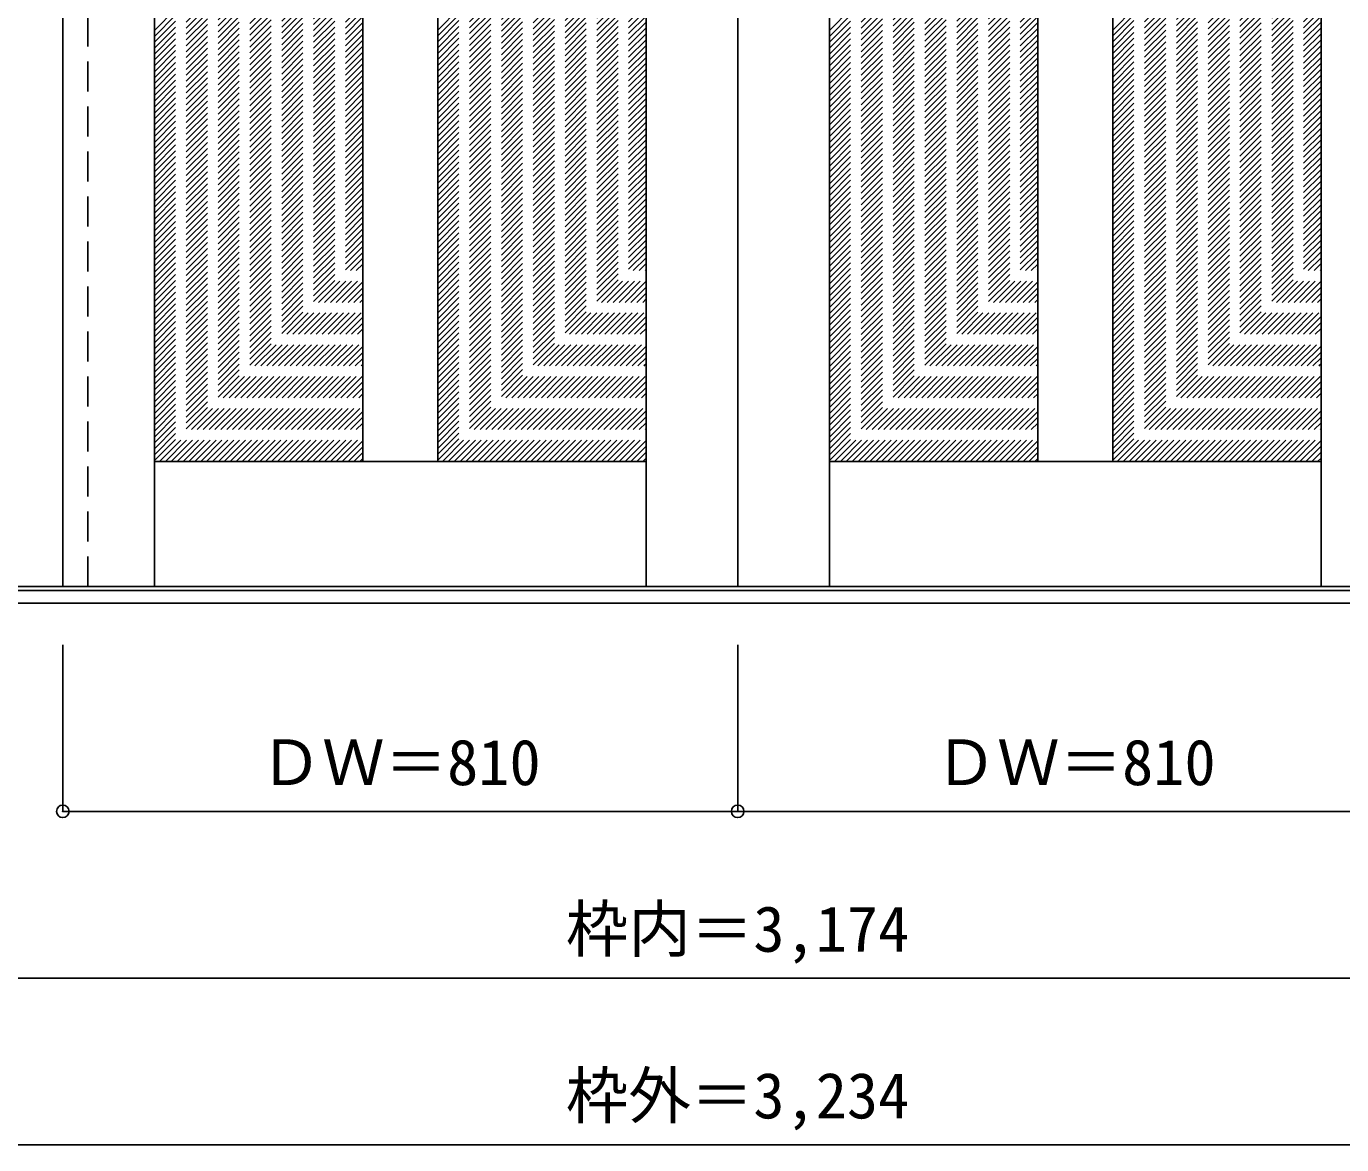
# Model space of a CAD drawing. Units: millimetres, scale not verified. Extents: x -2152 to 1634, y -1662 to 1050.
# Drawn here: x -844 to 734, y -1654 to -312 of the extents above; entities that cross this region are included whole.
import ezdxf
from ezdxf.enums import TextEntityAlignment as Align

# ---------------------------------------------------------------- set-up
doc = ezdxf.new("R2010")
doc.units = ezdxf.units.MM
doc.header["$LTSCALE"] = 30
doc.header["$PDMODE"] = 32
doc.header["$PDSIZE"] = 15
doc.linetypes.add('DASHED1', pattern=[1.8, 1.2, -0.6])
doc.layers.add('0-0', color=4, linetype='DASHED1')
doc.layers.add('0-1_寸法', color=7, linetype='Continuous')
doc.styles.add('ＭＳ ゴシック', font='')
doc.styles.get('ＭＳ ゴシック').set_extended_font_data('MS Gothic')

msp = doc.modelspace()

# ---------------------------------------------------------------- linework, layer by layer
at = {"layer": '0-0', "color": 3, "linetype": 'Continuous'}
for p, q in [((-800.29, -984.43), (-800.29, 998.57)), ((-690.29, -984.43), (-690.29, 998.57)), ((-100.29, -984.43), (-100.29, 998.57)), ((9.71, -984.43), (9.71, 998.57)), ((119.71, -984.43), (119.71, 998.57)), ((709.71, -984.43), (709.71, 998.57)), ((-440.29, 863.57), (-440.29, -834.43)), ((-350.29, 863.57), (-350.29, -834.43)), ((369.71, 863.57), (369.71, -834.43)), ((459.71, 863.57), (459.71, -834.43)), ((-690.29, -834.43), (-100.29, -834.43)), ((119.71, -834.43), (709.71, -834.43)), ((-1577.29, -984.43), (9.71, -984.43)), ((1596.71, -989.43), (-1577.29, -989.43)), ((1596.71, -984.43), (9.71, -984.43)), ((1626.71, -1004.43), (-1607.29, -1004.43))]:
    msp.add_line(p, q, dxfattribs=at)
at = {"layer": '0-0'}
for p, q in [((-770.29, -984.43), (-770.29, 998.57)), ((-690.29, -317.28), (-440.29, -67.28)), ((-690.29, -324.35), (-440.29, -74.35)), ((-350.29, -316.69), (-100.29, -66.69)), ((-350.29, -323.76), (-100.29, -73.76)), ((119.71, -317.28), (369.71, -67.28)), ((119.71, -324.35), (369.71, -74.35)), ((459.71, -316.69), (709.71, -66.69)), ((459.71, -323.76), (709.71, -73.76)), ((-690.29, -331.42), (-440.29, -81.42)), ((-690.29, -338.49), (-440.29, -88.49)), ((-350.29, -330.83), (-100.29, -80.83)), ((-350.29, -337.9), (-100.29, -87.9)), ((119.71, -331.42), (369.71, -81.42)), ((119.71, -338.49), (369.71, -88.49)), ((459.71, -330.83), (709.71, -80.83)), ((459.71, -337.9), (709.71, -87.9)), ((-690.29, -345.56), (-440.29, -95.56)), ((-690.29, -352.63), (-440.29, -102.63)), ((-690.29, -359.71), (-440.29, -109.71)), ((-350.29, -344.97), (-100.29, -94.97)), ((-350.29, -352.05), (-100.29, -102.05)), ((-350.29, -359.12), (-100.29, -109.12)), ((119.71, -345.56), (369.71, -95.56)), ((119.71, -352.63), (369.71, -102.63)), ((119.71, -359.71), (369.71, -109.71)), ((459.71, -344.97), (709.71, -94.97)), ((459.71, -352.05), (709.71, -102.05)), ((459.71, -359.12), (709.71, -109.12)), ((-690.29, -366.78), (-440.29, -116.78)), ((-690.29, -373.85), (-440.29, -123.85)), ((-350.29, -366.19), (-100.29, -116.19)), ((-350.29, -373.26), (-100.29, -123.26)), ((119.71, -366.78), (369.71, -116.78)), ((119.71, -373.85), (369.71, -123.85)), ((459.71, -366.19), (709.71, -116.19)), ((459.71, -373.26), (709.71, -123.26)), ((-690.29, -380.92), (-440.29, -130.92)), ((-690.29, -387.99), (-440.29, -137.99)), ((-350.29, -380.33), (-100.29, -130.33)), ((-350.29, -387.4), (-100.29, -137.4)), ((119.71, -380.92), (369.71, -130.92)), ((119.71, -387.99), (369.71, -137.99)), ((459.71, -380.33), (709.71, -130.33)), ((459.71, -387.4), (709.71, -137.4)), ((-690.29, -395.06), (-440.29, -145.06)), ((-690.29, -402.13), (-440.29, -152.13)), ((-350.29, -394.47), (-100.29, -144.47)), ((-350.29, -401.54), (-100.29, -151.54)), ((119.71, -395.06), (369.71, -145.06)), ((119.71, -402.13), (369.71, -152.13)), ((459.71, -394.47), (709.71, -144.47)), ((459.71, -401.54), (709.71, -151.54)), ((-690.29, -409.2), (-440.29, -159.2)), ((-690.29, -416.27), (-440.29, -166.27)), ((-690.29, -423.35), (-440.29, -173.35)), ((-350.29, -408.61), (-100.29, -158.61)), ((-350.29, -415.69), (-100.29, -165.69)), ((-350.29, -422.76), (-100.29, -172.76)), ((119.71, -409.2), (369.71, -159.2)), ((119.71, -416.27), (369.71, -166.27)), ((119.71, -423.35), (369.71, -173.35)), ((459.71, -408.61), (709.71, -158.61)), ((459.71, -415.69), (709.71, -165.69)), ((459.71, -422.76), (709.71, -172.76)), ((-690.29, -430.42), (-440.29, -180.42)), ((-690.29, -437.49), (-440.29, -187.49)), ((-350.29, -429.83), (-100.29, -179.83)), ((-350.29, -436.9), (-100.29, -186.9)), ((119.71, -430.42), (369.71, -180.42)), ((119.71, -437.49), (369.71, -187.49)), ((459.71, -429.83), (709.71, -179.83)), ((459.71, -436.9), (709.71, -186.9)), ((-690.29, -444.56), (-440.29, -194.56)), ((-690.29, -451.63), (-440.29, -201.63)), ((-350.29, -443.97), (-100.29, -193.97)), ((-350.29, -451.04), (-100.29, -201.04)), ((119.71, -444.56), (369.71, -194.56)), ((119.71, -451.63), (369.71, -201.63)), ((459.71, -443.97), (709.71, -193.97)), ((459.71, -451.04), (709.71, -201.04)), ((-690.29, -458.7), (-440.29, -208.7)), ((-690.29, -465.77), (-440.29, -215.77)), ((-350.29, -458.11), (-100.29, -208.11)), ((-350.29, -465.18), (-100.29, -215.18)), ((119.71, -458.7), (369.71, -208.7)), ((119.71, -465.77), (369.71, -215.77)), ((459.71, -458.11), (709.71, -208.11)), ((459.71, -465.18), (709.71, -215.18)), ((-690.29, -472.84), (-440.29, -222.84)), ((-690.29, -479.91), (-440.29, -229.91)), ((-350.29, -472.25), (-100.29, -222.25)), ((-350.29, -479.33), (-100.29, -229.33)), ((-350.29, -486.4), (-100.29, -236.4)), ((119.71, -472.84), (369.71, -222.84)), ((119.71, -479.91), (369.71, -229.91)), ((459.71, -472.25), (709.71, -222.25)), ((459.71, -479.33), (709.71, -229.33)), ((459.71, -486.4), (709.71, -236.4)), ((-690.29, -486.98), (-440.29, -236.98)), ((-690.29, -494.06), (-440.29, -244.06)), ((-690.29, -501.13), (-440.29, -251.13)), ((-350.29, -493.47), (-100.29, -243.47)), ((-350.29, -500.54), (-100.29, -250.54)), ((119.71, -486.98), (369.71, -236.98)), ((119.71, -494.06), (369.71, -244.06)), ((119.71, -501.13), (369.71, -251.13)), ((459.71, -493.47), (709.71, -243.47)), ((459.71, -500.54), (709.71, -250.54)), ((-690.29, -508.2), (-440.29, -258.2)), ((-690.29, -515.27), (-440.29, -265.27)), ((-350.29, -507.61), (-100.29, -257.61)), ((-350.29, -514.68), (-100.29, -264.68)), ((119.71, -508.2), (369.71, -258.2)), ((119.71, -515.27), (369.71, -265.27)), ((459.71, -507.61), (709.71, -257.61)), ((459.71, -514.68), (709.71, -264.68)), ((-690.29, -522.34), (-440.29, -272.34)), ((-690.29, -529.41), (-440.29, -279.41)), ((-350.29, -521.75), (-100.29, -271.75)), ((-350.29, -528.82), (-100.29, -278.82)), ((119.71, -522.34), (369.71, -272.34)), ((119.71, -529.41), (369.71, -279.41)), ((459.71, -521.75), (709.71, -271.75)), ((459.71, -528.82), (709.71, -278.82)), ((-690.29, -536.48), (-440.29, -286.48)), ((-690.29, -543.55), (-440.29, -293.55)), ((-350.29, -535.89), (-100.29, -285.89)), ((-350.29, -542.96), (-100.29, -292.96)), ((119.71, -536.48), (369.71, -286.48)), ((119.71, -543.55), (369.71, -293.55)), ((459.71, -535.89), (709.71, -285.89)), ((459.71, -542.96), (709.71, -292.96)), ((-690.29, -550.62), (-440.29, -300.62)), ((-690.29, -557.7), (-440.29, -307.7)), ((-690.29, -564.77), (-440.29, -314.77)), ((-350.29, -550.04), (-100.29, -300.04)), ((-350.29, -557.11), (-100.29, -307.11)), ((-350.29, -564.18), (-100.29, -314.18)), ((119.71, -550.62), (369.71, -300.62)), ((119.71, -557.7), (369.71, -307.7)), ((119.71, -564.77), (369.71, -314.77)), ((459.71, -550.04), (709.71, -300.04)), ((459.71, -557.11), (709.71, -307.11)), ((459.71, -564.18), (709.71, -314.18)), ((-690.29, -571.84), (-440.29, -321.84)), ((-690.29, -578.91), (-440.29, -328.91)), ((-350.29, -571.25), (-100.29, -321.25)), ((-350.29, -578.32), (-100.29, -328.32)), ((119.71, -571.84), (369.71, -321.84)), ((119.71, -578.91), (369.71, -328.91)), ((459.71, -571.25), (709.71, -321.25)), ((459.71, -578.32), (709.71, -328.32)), ((-690.29, -585.98), (-440.29, -335.98)), ((-690.29, -593.05), (-440.29, -343.05)), ((-350.29, -585.39), (-100.29, -335.39)), ((-350.29, -592.46), (-100.29, -342.46)), ((119.71, -585.98), (369.71, -335.98)), ((119.71, -593.05), (369.71, -343.05)), ((459.71, -585.39), (709.71, -335.39)), ((459.71, -592.46), (709.71, -342.46)), ((-690.29, -600.12), (-440.29, -350.12)), ((-690.29, -607.19), (-440.29, -357.19)), ((-350.29, -599.53), (-100.29, -349.53)), ((-350.29, -606.6), (-100.29, -356.6)), ((119.71, -600.12), (369.71, -350.12)), ((119.71, -607.19), (369.71, -357.19)), ((459.71, -599.53), (709.71, -349.53)), ((459.71, -606.6), (709.71, -356.6)), ((-690.29, -614.26), (-440.29, -364.26)), ((-690.29, -621.34), (-440.29, -371.34)), ((-690.29, -628.41), (-440.29, -378.41)), ((-350.29, -613.68), (-100.29, -363.68)), ((-350.29, -620.75), (-100.29, -370.75)), ((-350.29, -627.82), (-100.29, -377.82)), ((119.71, -614.26), (369.71, -364.26)), ((119.71, -621.34), (369.71, -371.34)), ((119.71, -628.41), (369.71, -378.41)), ((459.71, -613.68), (709.71, -363.68)), ((459.71, -620.75), (709.71, -370.75)), ((459.71, -627.82), (709.71, -377.82)), ((-690.29, -635.48), (-440.29, -385.48)), ((-690.29, -642.55), (-440.29, -392.55)), ((-350.29, -634.89), (-100.29, -384.89)), ((-350.29, -641.96), (-100.29, -391.96)), ((119.71, -635.48), (369.71, -385.48)), ((119.71, -642.55), (369.71, -392.55)), ((459.71, -634.89), (709.71, -384.89)), ((459.71, -641.96), (709.71, -391.96)), ((-690.29, -649.62), (-440.29, -399.62)), ((-690.29, -656.69), (-440.29, -406.69)), ((-350.29, -649.03), (-100.29, -399.03)), ((-350.29, -656.1), (-100.29, -406.1)), ((119.71, -649.62), (369.71, -399.62)), ((119.71, -656.69), (369.71, -406.69)), ((459.71, -649.03), (709.71, -399.03)), ((459.71, -656.1), (709.71, -406.1)), ((-690.29, -663.76), (-440.29, -413.76)), ((-690.29, -670.83), (-440.29, -420.83)), ((-350.29, -663.17), (-100.29, -413.17)), ((-350.29, -670.24), (-100.29, -420.24)), ((119.71, -663.76), (369.71, -413.76)), ((119.71, -670.83), (369.71, -420.83)), ((459.71, -663.17), (709.71, -413.17)), ((459.71, -670.24), (709.71, -420.24)), ((-690.29, -677.9), (-440.29, -427.9)), ((-690.29, -684.97), (-440.29, -434.97)), ((-350.29, -677.31), (-100.29, -427.31)), ((-350.29, -684.39), (-100.29, -434.39)), ((-350.29, -691.46), (-100.29, -441.46)), ((119.71, -677.9), (369.71, -427.9)), ((119.71, -684.97), (369.71, -434.97)), ((459.71, -677.31), (709.71, -427.31)), ((459.71, -684.39), (709.71, -434.39)), ((459.71, -691.46), (709.71, -441.46)), ((-690.29, -692.05), (-440.29, -442.05)), ((-690.29, -699.12), (-440.29, -449.12)), ((-690.29, -706.19), (-440.29, -456.19)), ((-350.29, -698.53), (-100.29, -448.53)), ((-350.29, -705.6), (-100.29, -455.6)), ((119.71, -692.05), (369.71, -442.05)), ((119.71, -699.12), (369.71, -449.12)), ((119.71, -706.19), (369.71, -456.19)), ((459.71, -698.53), (709.71, -448.53)), ((459.71, -705.6), (709.71, -455.6)), ((-690.29, -713.26), (-440.29, -463.26)), ((-690.29, -720.33), (-440.29, -470.33)), ((-350.29, -712.67), (-100.29, -462.67)), ((-350.29, -719.74), (-100.29, -469.74)), ((119.71, -713.26), (369.71, -463.26)), ((119.71, -720.33), (369.71, -470.33)), ((459.71, -712.67), (709.71, -462.67)), ((459.71, -719.74), (709.71, -469.74)), ((-690.29, -727.4), (-440.29, -477.4)), ((-690.29, -734.47), (-440.29, -484.47)), ((-350.29, -726.81), (-100.29, -476.81)), ((-350.29, -733.88), (-100.29, -483.88)), ((119.71, -727.4), (369.71, -477.4)), ((119.71, -734.47), (369.71, -484.47)), ((459.71, -726.81), (709.71, -476.81)), ((459.71, -733.88), (709.71, -483.88)), ((-690.29, -741.54), (-440.29, -491.54)), ((-690.29, -748.61), (-440.29, -498.61)), ((-350.29, -740.95), (-100.29, -490.95)), ((-350.29, -748.03), (-100.29, -498.03)), ((-350.29, -755.1), (-100.29, -505.1)), ((119.71, -741.54), (369.71, -491.54)), ((119.71, -748.61), (369.71, -498.61)), ((459.71, -740.95), (709.71, -490.95)), ((459.71, -748.03), (709.71, -498.03)), ((459.71, -755.1), (709.71, -505.1)), ((-690.29, -755.69), (-440.29, -505.69)), ((-690.29, -762.76), (-440.29, -512.76)), ((-690.29, -769.83), (-440.29, -519.83)), ((-350.29, -762.17), (-100.29, -512.17)), ((-350.29, -769.24), (-100.29, -519.24)), ((119.71, -755.69), (369.71, -505.69)), ((119.71, -762.76), (369.71, -512.76)), ((119.71, -769.83), (369.71, -519.83)), ((459.71, -762.17), (709.71, -512.17)), ((459.71, -769.24), (709.71, -519.24)), ((-690.29, -776.9), (-440.29, -526.9)), ((-690.29, -783.97), (-440.29, -533.97)), ((-350.29, -776.31), (-100.29, -526.31)), ((-350.29, -783.38), (-100.29, -533.38)), ((119.71, -776.9), (369.71, -526.9)), ((119.71, -783.97), (369.71, -533.97)), ((459.71, -776.31), (709.71, -526.31)), ((459.71, -783.38), (709.71, -533.38)), ((-690.29, -791.04), (-440.29, -541.04)), ((-690.29, -798.11), (-440.29, -548.11)), ((-350.29, -790.45), (-100.29, -540.45)), ((-350.29, -797.52), (-100.29, -547.52)), ((119.71, -791.04), (369.71, -541.04)), ((119.71, -798.11), (369.71, -548.11)), ((459.71, -790.45), (709.71, -540.45)), ((459.71, -797.52), (709.71, -547.52)), ((-690.29, -805.18), (-440.29, -555.18)), ((-690.29, -812.25), (-440.29, -562.25)), ((-350.29, -804.59), (-100.29, -554.59)), ((-350.29, -811.67), (-100.29, -561.67)), ((119.71, -805.18), (369.71, -555.18)), ((119.71, -812.25), (369.71, -562.25)), ((459.71, -804.59), (709.71, -554.59)), ((459.71, -811.67), (709.71, -561.67)), ((-690.29, -819.33), (-440.29, -569.33)), ((-690.29, -826.4), (-440.29, -576.4)), ((-690.29, -833.47), (-440.29, -583.47)), ((-350.29, -818.74), (-100.29, -568.74)), ((-350.29, -825.81), (-100.29, -575.81)), ((-350.29, -832.88), (-100.29, -582.88)), ((119.71, -819.33), (369.71, -569.33)), ((119.71, -826.4), (369.71, -576.4)), ((119.71, -833.47), (369.71, -583.47)), ((459.71, -818.74), (709.71, -568.74)), ((459.71, -825.81), (709.71, -575.81)), ((459.71, -832.88), (709.71, -582.88)), ((-684.18, -834.43), (-440.29, -590.54)), ((-677.11, -834.43), (-440.29, -597.61)), ((-344.77, -834.43), (-100.29, -589.95)), ((-337.7, -834.43), (-100.29, -597.02)), ((125.82, -834.43), (369.71, -590.54)), ((132.89, -834.43), (369.71, -597.61)), ((465.23, -834.43), (709.71, -589.95)), ((472.3, -834.43), (709.71, -597.02)), ((-670.04, -834.43), (-440.29, -604.68)), ((-662.96, -834.43), (-440.29, -611.75)), ((-330.62, -834.43), (-100.29, -604.09)), ((-323.55, -834.43), (-100.29, -611.16)), ((139.96, -834.43), (369.71, -604.68)), ((147.04, -834.43), (369.71, -611.75)), ((479.38, -834.43), (709.71, -604.09)), ((486.45, -834.43), (709.71, -611.16)), ((-655.89, -834.43), (-440.29, -618.82)), ((-648.82, -834.43), (-440.29, -625.89)), ((-316.48, -834.43), (-100.29, -618.23)), ((-309.41, -834.43), (-100.29, -625.3)), ((154.11, -834.43), (369.71, -618.82)), ((161.18, -834.43), (369.71, -625.89)), ((493.52, -834.43), (709.71, -618.23)), ((500.59, -834.43), (709.71, -625.3)), ((-641.75, -834.43), (-440.29, -632.96)), ((-634.68, -834.43), (-440.29, -640.04)), ((-627.61, -834.43), (-440.29, -647.11)), ((-302.34, -834.43), (-100.29, -632.38)), ((-295.27, -834.43), (-100.29, -639.45)), ((-288.2, -834.43), (-100.29, -646.52)), ((168.25, -834.43), (369.71, -632.96)), ((175.32, -834.43), (369.71, -640.04)), ((182.39, -834.43), (369.71, -647.11)), ((507.66, -834.43), (709.71, -632.38)), ((514.73, -834.43), (709.71, -639.45)), ((521.8, -834.43), (709.71, -646.52)), ((-620.54, -834.43), (-440.29, -654.18)), ((-613.47, -834.43), (-440.29, -661.25)), ((-281.13, -834.43), (-100.29, -653.59)), ((-274.06, -834.43), (-100.29, -660.66)), ((189.46, -834.43), (369.71, -654.18)), ((196.53, -834.43), (369.71, -661.25)), ((528.87, -834.43), (709.71, -653.59)), ((535.94, -834.43), (709.71, -660.66)), ((-606.4, -834.43), (-440.29, -668.32)), ((-599.32, -834.43), (-440.29, -675.39)), ((-266.98, -834.43), (-100.29, -667.73)), ((-259.91, -834.43), (-100.29, -674.8)), ((203.6, -834.43), (369.71, -668.32)), ((210.68, -834.43), (369.71, -675.39)), ((543.02, -834.43), (709.71, -667.73)), ((550.09, -834.43), (709.71, -674.8)), ((-592.25, -834.43), (-440.29, -682.46)), ((-585.18, -834.43), (-440.29, -689.53)), ((-252.84, -834.43), (-100.29, -681.87)), ((-245.77, -834.43), (-100.29, -688.94)), ((217.75, -834.43), (369.71, -682.46)), ((224.82, -834.43), (369.71, -689.53)), ((557.16, -834.43), (709.71, -681.87)), ((564.23, -834.43), (709.71, -688.94)), ((-578.11, -834.43), (-440.29, -696.6)), ((-571.04, -834.43), (-440.29, -703.68)), ((-238.7, -834.43), (-100.29, -696.02)), ((-231.63, -834.43), (-100.29, -703.09)), ((-224.56, -834.43), (-100.29, -710.16)), ((231.89, -834.43), (369.71, -696.6)), ((238.96, -834.43), (369.71, -703.68)), ((571.3, -834.43), (709.71, -696.02)), ((578.37, -834.43), (709.71, -703.09)), ((585.44, -834.43), (709.71, -710.16)), ((-563.97, -834.43), (-440.29, -710.75)), ((-556.9, -834.43), (-440.29, -717.82)), ((-549.83, -834.43), (-440.29, -724.89)), ((-217.49, -834.43), (-100.29, -717.23)), ((-210.42, -834.43), (-100.29, -724.3)), ((246.03, -834.43), (369.71, -710.75)), ((253.1, -834.43), (369.71, -717.82)), ((260.17, -834.43), (369.71, -724.89)), ((592.51, -834.43), (709.71, -717.23)), ((599.58, -834.43), (709.71, -724.3)), ((-542.76, -834.43), (-440.29, -731.96)), ((-535.69, -834.43), (-440.29, -739.03)), ((-203.34, -834.43), (-100.29, -731.37)), ((-196.27, -834.43), (-100.29, -738.44)), ((267.24, -834.43), (369.71, -731.96)), ((274.31, -834.43), (369.71, -739.03)), ((606.66, -834.43), (709.71, -731.37)), ((613.73, -834.43), (709.71, -738.44)), ((-528.61, -834.43), (-440.29, -746.1)), ((-521.54, -834.43), (-440.29, -753.17)), ((-189.2, -834.43), (-100.29, -745.51)), ((-182.13, -834.43), (-100.29, -752.58)), ((281.39, -834.43), (369.71, -746.1)), ((288.46, -834.43), (369.71, -753.17)), ((620.8, -834.43), (709.71, -745.51)), ((627.87, -834.43), (709.71, -752.58)), ((-514.47, -834.43), (-440.29, -760.24)), ((-507.4, -834.43), (-440.29, -767.31)), ((-175.06, -834.43), (-100.29, -759.66)), ((-167.99, -834.43), (-100.29, -766.73)), ((295.53, -834.43), (369.71, -760.24)), ((302.6, -834.43), (369.71, -767.31)), ((634.94, -834.43), (709.71, -759.66)), ((642.01, -834.43), (709.71, -766.73)), ((-500.33, -834.43), (-440.29, -774.39)), ((-493.26, -834.43), (-440.29, -781.46)), ((-486.19, -834.43), (-440.29, -788.53)), ((-160.92, -834.43), (-100.29, -773.8)), ((-153.85, -834.43), (-100.29, -780.87)), ((-146.78, -834.43), (-100.29, -787.94)), ((309.67, -834.43), (369.71, -774.39)), ((316.74, -834.43), (369.71, -781.46)), ((323.81, -834.43), (369.71, -788.53)), ((649.08, -834.43), (709.71, -773.8)), ((656.15, -834.43), (709.71, -780.87)), ((663.22, -834.43), (709.71, -787.94)), ((-479.12, -834.43), (-440.29, -795.6)), ((-472.05, -834.43), (-440.29, -802.67)), ((-139.71, -834.43), (-100.29, -795.01)), ((-132.63, -834.43), (-100.29, -802.08)), ((330.88, -834.43), (369.71, -795.6)), ((337.95, -834.43), (369.71, -802.67)), ((670.29, -834.43), (709.71, -795.01)), ((677.37, -834.43), (709.71, -802.08)), ((-464.97, -834.43), (-440.29, -809.74)), ((-457.9, -834.43), (-440.29, -816.81)), ((-125.56, -834.43), (-100.29, -809.15)), ((-118.49, -834.43), (-100.29, -816.22)), ((345.03, -834.43), (369.71, -809.74)), ((352.1, -834.43), (369.71, -816.81)), ((684.44, -834.43), (709.71, -809.15)), ((691.51, -834.43), (709.71, -816.22)), ((-450.83, -834.43), (-440.29, -823.88)), ((-443.76, -834.43), (-440.29, -830.95)), ((-111.42, -834.43), (-100.29, -823.29)), ((-104.35, -834.43), (-100.29, -830.37)), ((359.17, -834.43), (369.71, -823.88)), ((366.24, -834.43), (369.71, -830.95)), ((698.58, -834.43), (709.71, -823.29)), ((705.65, -834.43), (709.71, -830.37))]:
    msp.add_line(p, q, dxfattribs=at)
at = {"layer": '0-1_寸法', "color": 4}
for p, q in [((-800.29, -1254.43), (-800.29, -1054.43)), ((9.71, -1254.43), (9.71, -1054.43)), ((-800.29, -1254.43), (819.71, -1254.43))]:
    msp.add_line(p, q, dxfattribs=at)
for points in [[(-1607.29, -1654.43), (1626.71, -1654.43), (1626.71, -1054.43)], [(-1577.29, -1454.43), (1596.71, -1454.43), (1596.71, -1054.43)]]:
    msp.add_lwpolyline(points, dxfattribs=at)
at = {"layer": '0-1_寸法'}
for p in [(-800.29, -1254.43), (9.71, -1254.43)]:
    msp.add_point(p, dxfattribs=at)

# ---------------------------------------------------------------- texts
at = {"layer": '0-1_寸法', "style": 'ＭＳ ゴシック'}
for s, p in [('ＤＷ＝810', (-564.04, -1239.43)), ('ＤＷ＝810', (245.96, -1239.43)), ('枠内＝3,174', (-196.54, -1439.43)), ('枠外＝3,234', (-196.54, -1639.43))]:
    msp.add_text(s, height=54.99, dxfattribs=at).set_placement(p, align=Align.BOTTOM_LEFT)

doc.saveas('drawing.dxf')
